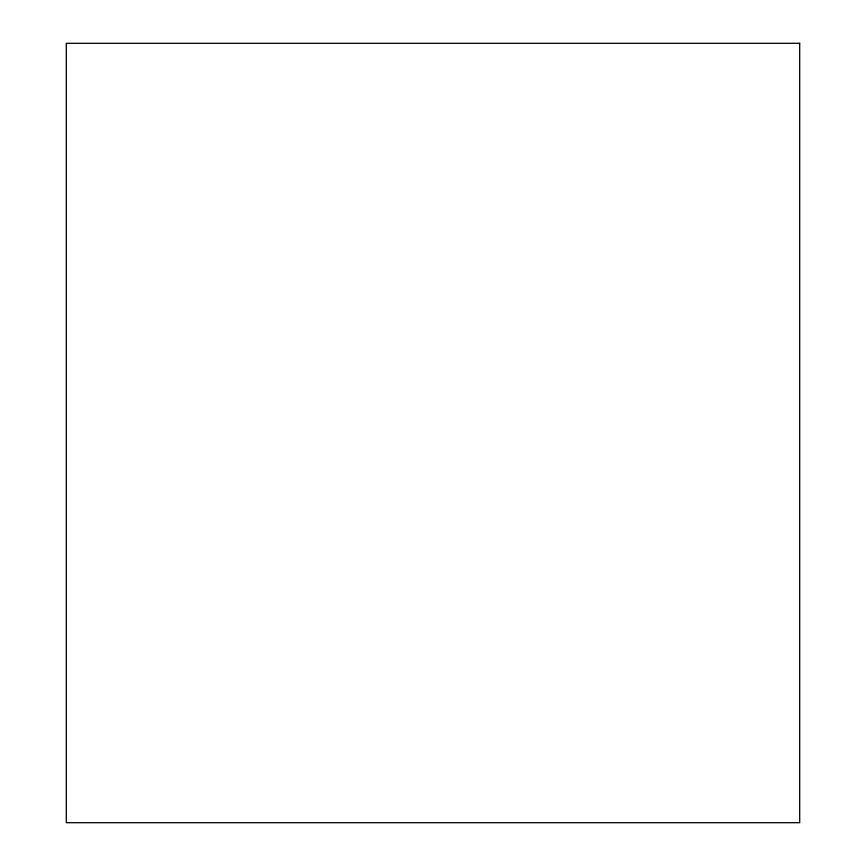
<?xml version="1.0" encoding="UTF-8"?>
<svg xmlns="http://www.w3.org/2000/svg" width="866" height="866" viewBox="0 0 866 866"><rect width="100%" height="100%" fill="white"/><g stroke="black" fill="none" stroke-linecap="round" stroke-linejoin="round"><path stroke-width="1.3" d="M799.686 43.3L66.314 43.3L66.314 822.7L799.686 822.7L799.686 43.3"/></g></svg>
